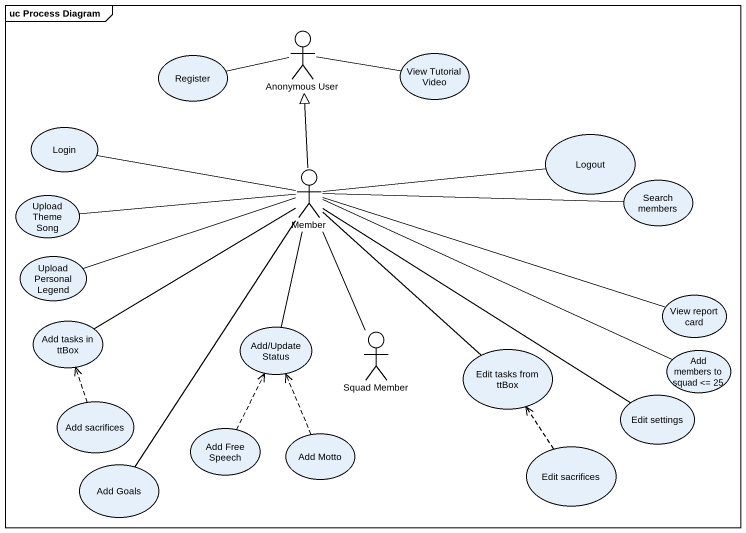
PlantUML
@startuml
mainframe uc Process Diagram
usecase Register
actor "Anonymous User" as Anonymous_User
usecase "View Tutorial Video" as View_Tutorial_Video
usecase Login
usecase Logout
actor Member
usecase "Upload Theme Song" as Upload_Theme_Song
usecase "Search members" as Search_members
usecase "Upload Personal Legend" as Upload_Personal_Legend
usecase "View report card" as View_report_card
usecase "Add tasks in ttBox" as Add_tasks_in_ttBox
usecase "Add/Update Status" as Add_Update_Status
actor "Squad Member" as Squad_Member
usecase "Edit tasks from ttBox" as Edit_tasks_from_ttBox
usecase "Add members to squad <= 25" as Add_members_to_squad_25
usecase "Add sacrifices" as Add_sacrifices
usecase "Edit settings" as Edit_settings
usecase "Add Free Speech" as Add_Free_Speech
usecase "Add Motto" as Add_Motto
usecase "Edit sacrifices" as Edit_sacrifices
usecase "Add Goals" as Add_Goals
Register -right- Anonymous_User
View_Tutorial_Video -left- Anonymous_User
Login -right- Member
Logout -left- Member
Member -up-|> Anonymous_User
Member -- Squad_Member
Upload_Theme_Song -right- Member
Search_members -left- Member
Upload_Personal_Legend -right- Member
View_report_card -left- Member
Add_tasks_in_ttBox -right- Member
Add_Update_Status -up- Member
Edit_tasks_from_ttBox -up- Member
Add_members_to_squad_25 -left- Member
Add_sacrifices .up.> Add_tasks_in_ttBox
Edit_settings -up- Member
Add_Free_Speech .up.> Add_Update_Status
Add_Motto .up.> Add_Update_Status
Edit_sacrifices .up.> Edit_tasks_from_ttBox
Add_Goals -up- Member
@enduml
